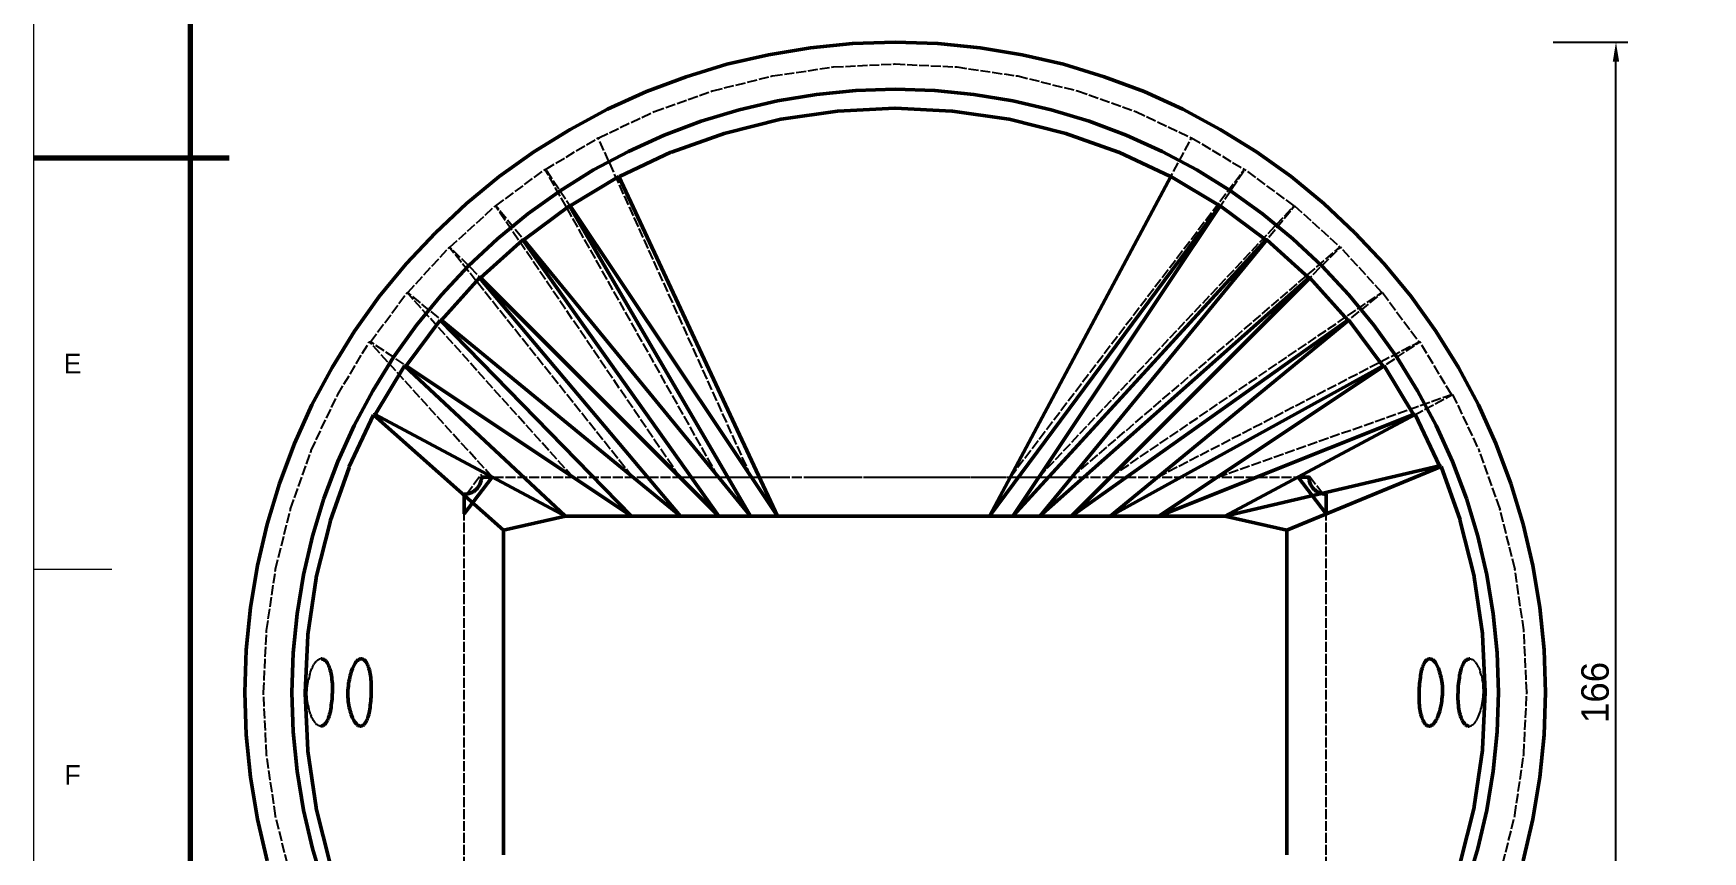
# Model space of a CAD drawing. Header units: millimetres. Extents: x 0 to 594, y 0 to 420.
# Drawn here: x 0 to 213.1, y 121.5 to 225.9 of the extents above; entities that cross this region are included whole.
import ezdxf
from ezdxf.enums import TextEntityAlignment as Align

# ---------------------------------------------------------------- set-up
doc = ezdxf.new("R2010")
doc.units = ezdxf.units.MM
doc.linetypes.add('DASHED', pattern=[1.524, 1.27, -0.254])
for name, color, linetype, lineweight in [('COTAS', 7, 'CONTINUOUS', 25), ('FINA', 7, 'CONTINUOUS', 18), ('NORMA', 7, 'CONTINUOUS', 70), ('OCULTA', 8, 'DASHED', 25), ('TEXTO', 7, 'CONTINUOUS', 25), ('VISIBLE', 7, 'CONTINUOUS', 50)]:
    doc.layers.add(name, color=color, linetype=linetype, lineweight=lineweight)
doc.dimstyles.new('F3D_1000', dxfattribs={"dimtxt": 3.5, "dimasz": 2.5, "dimexe": 1.5, "dimexo": 1, "dimgap": 0.9, "dimtad": 1, "dimdec": 1, "dimdsep": 46, "dimcen": 2.5, "dimazin": 3, "dimtfac": 1, "dimtmove": 0, "dimatfit": 3})

msp = doc.modelspace()

# ---------------------------------------------------------------- linework, layer by layer
at = {"layer": 'FINA'}
for p, q in [((0, 210), (10, 210)), ((0, 157.5), (10, 157.5))]:
    msp.add_line(p, q, dxfattribs=at)
msp.add_lwpolyline([(0, 0), (594, 0), (594, 420), (0, 420)], close=True, dxfattribs=at)
at = {"layer": 'NORMA'}
msp.add_line((0, 210), (25, 210), dxfattribs=at)
msp.add_lwpolyline([(20, 10), (584, 10), (584, 410), (20, 410)], close=True, dxfattribs=at)
at = {"layer": 'OCULTA'}
for p, q in [((93.81, 223.18), (99.17, 224.06)), ((99.17, 224.06), (104.57, 224.6)), ((104.57, 224.6), (110, 224.77)), ((110, 224.77), (115.43, 224.6)), ((115.43, 224.6), (120.83, 224.06)), ((120.83, 224.06), (126.19, 223.18)), ((83.32, 220.37), (88.52, 221.95)), ((88.52, 221.95), (93.81, 223.18)), ((94.35, 220.46), (102.1, 221.61)), ((102.1, 221.61), (102.14, 221.61)), ((102.14, 221.61), (109.96, 222)), ((109.96, 222), (110, 222)), ((110, 222), (117.82, 221.61)), ((117.82, 221.61), (117.86, 221.61)), ((117.86, 221.61), (125.61, 220.46)), ((126.19, 223.18), (131.48, 221.95)), ((131.48, 221.95), (136.68, 220.37)), ((78.24, 218.46), (83.32, 220.37)), ((86.71, 218.56), (94.31, 220.46)), ((94.31, 220.46), (94.35, 220.46)), ((125.61, 220.46), (125.65, 220.46)), ((125.65, 220.46), (133.25, 218.56)), ((136.68, 220.37), (141.76, 218.46)), ((73.29, 216.21), (78.24, 218.46)), ((79.29, 215.92), (86.66, 218.56)), ((86.66, 218.56), (86.71, 218.56)), ((133.25, 218.56), (133.29, 218.56)), ((133.29, 218.56), (140.67, 215.92)), ((141.76, 218.46), (146.71, 216.21)), ((68.5, 213.65), (73.29, 216.21)), ((72.16, 212.57), (79.24, 215.92)), ((79.24, 215.92), (79.29, 215.92)), ((140.67, 215.92), (140.71, 215.92)), ((140.71, 215.92), (147.79, 212.57)), ((146.71, 216.21), (151.5, 213.65)), ((63.89, 210.79), (68.5, 213.65)), ((151.5, 213.65), (156.11, 210.79)), ((65.38, 208.54), (72.1, 212.57)), ((91.63, 169.27), (72.1, 212.57)), ((72.1, 212.57), (72.16, 212.57)), ((124.7, 169.27), (147.84, 212.57)), ((147.79, 212.57), (147.84, 212.57)), ((147.84, 212.57), (154.56, 208.54)), ((59.47, 207.62), (63.89, 210.79)), ((156.11, 210.79), (160.53, 207.62)), ((55.27, 204.18), (59.47, 207.62)), ((59.03, 203.88), (65.32, 208.54)), ((87.43, 169.27), (65.32, 208.54)), ((65.32, 208.54), (65.38, 208.54)), ((91.63, 169.27), (65.38, 208.54)), ((124.7, 169.27), (154.56, 208.54)), ((128.37, 169.27), (154.62, 208.54)), ((154.56, 208.54), (154.62, 208.54)), ((160.91, 203.88), (154.62, 208.54)), ((160.53, 207.62), (164.73, 204.18)), ((51.31, 200.46), (55.27, 204.18)), ((53.16, 198.62), (58.96, 203.88)), ((82.5, 169.27), (58.96, 203.88)), ((58.96, 203.88), (59.03, 203.88)), ((87.43, 169.27), (59.03, 203.88)), ((128.37, 169.27), (160.91, 203.88)), ((132.57, 169.27), (160.97, 203.88)), ((160.91, 203.88), (160.97, 203.88)), ((160.97, 203.88), (166.77, 198.62)), ((168.69, 200.46), (164.73, 204.18)), ((47.6, 196.5), (51.31, 200.46)), ((168.69, 200.46), (172.4, 196.5)), ((47.81, 192.81), (53.07, 198.62)), ((76.49, 169.27), (53.07, 198.62)), ((53.07, 198.62), (53.16, 198.62)), ((82.5, 169.27), (53.16, 198.62)), ((132.57, 169.27), (166.77, 198.62)), ((137.5, 169.27), (166.84, 198.62)), ((166.77, 198.62), (166.84, 198.62)), ((172.1, 192.81), (166.84, 198.62)), ((44.15, 192.3), (47.6, 196.5)), ((175.85, 192.3), (172.4, 196.5)), ((40.99, 187.89), (44.15, 192.3)), ((43.03, 186.52), (47.7, 192.81)), ((68.84, 169.27), (47.7, 192.81)), ((47.7, 192.81), (47.81, 192.81)), ((76.49, 169.27), (47.81, 192.81)), ((137.5, 169.27), (172.1, 192.81)), ((143.51, 169.27), (172.19, 192.81)), ((172.1, 192.81), (172.19, 192.81)), ((172.19, 192.81), (176.86, 186.52)), ((175.85, 192.3), (179.01, 187.89)), ((38.12, 183.27), (40.99, 187.89)), ((179.01, 187.89), (181.88, 183.27)), ((38.85, 179.8), (42.88, 186.52)), ((58.55, 169.27), (42.88, 186.52)), ((42.88, 186.52), (43.03, 186.52)), ((68.84, 169.27), (43.03, 186.52)), ((143.51, 169.27), (176.86, 186.52)), ((151.16, 169.27), (176.97, 186.52)), ((176.86, 186.52), (176.97, 186.52)), ((181, 179.8), (176.97, 186.52)), ((35.56, 178.48), (38.12, 183.27)), ((184.44, 178.48), (181.88, 183.27)), ((35.45, 172.65), (38.8, 179.73)), ((38.8, 179.73), (38.85, 179.8)), ((151.16, 169.27), (181, 179.8)), ((161.45, 169.27), (181.15, 179.8)), ((181, 179.8), (181.15, 179.8)), ((181.15, 179.8), (184.5, 172.72)), ((33.32, 173.54), (35.56, 178.48)), ((186.68, 173.54), (184.44, 178.48)), ((31.4, 168.45), (33.32, 173.54)), ((35.45, 172.56), (35.45, 172.65)), ((184.5, 172.72), (184.55, 172.65)), ((187.19, 165.28), (184.55, 172.65)), ((188.6, 168.45), (186.68, 173.54)), ((32.81, 165.19), (35.45, 172.56)), ((29.83, 163.26), (31.4, 168.45)), ((55.28, 167.09), (57.17, 169.6)), ((56.97, 168.3), (57.03, 168.43)), ((56.97, 168.3), (57.03, 168.43)), ((57.03, 168.43), (57.08, 168.57)), ((57.03, 168.43), (57.08, 168.57)), ((57.08, 168.57), (57.13, 168.7)), ((57.08, 168.57), (57.13, 168.7)), ((57.08, 168.57), (57.13, 168.7)), ((57.13, 168.7), (57.16, 168.84)), ((57.13, 168.7), (57.16, 168.84)), ((57.13, 168.7), (57.16, 168.84)), ((57.16, 168.84), (57.18, 168.99)), ((57.16, 168.84), (57.18, 168.99)), ((57.16, 168.84), (57.18, 168.99)), ((57.18, 169.56), (57.17, 169.6)), ((57.18, 169.56), (57.17, 169.6)), ((57.2, 169.42), (57.18, 169.56)), ((57.2, 169.42), (57.18, 169.56)), ((57.18, 168.99), (57.2, 169.13)), ((57.18, 168.99), (57.2, 169.13)), ((57.18, 168.99), (57.2, 169.13)), ((57.2, 169.27), (57.2, 169.42)), ((57.2, 169.27), (57.2, 169.42)), ((57.2, 169.13), (57.2, 169.27)), ((57.2, 169.27), (57.2, 169.27)), ((57.2, 169.13), (57.2, 169.27)), ((57.2, 169.13), (57.2, 169.27)), ((57.2, 169.27), (162.8, 169.27)), ((82.5, 169.27), (87.43, 169.27)), ((87.43, 169.27), (91.63, 169.27)), ((91.63, 169.27), (95.3, 169.27)), ((95.3, 169.27), (98.61, 169.27)), ((98.61, 169.27), (101.66, 169.27)), ((101.66, 169.27), (104.53, 169.27)), ((104.53, 169.27), (107.29, 169.27)), ((107.29, 169.27), (110, 169.27)), ((110, 169.27), (112.71, 169.27)), ((112.71, 169.27), (115.47, 169.27)), ((115.47, 169.27), (118.34, 169.27)), ((118.34, 169.27), (121.39, 169.27)), ((121.39, 169.27), (124.7, 169.27)), ((124.7, 169.27), (128.37, 169.27)), ((128.37, 169.27), (132.57, 169.27)), ((162.8, 169.42), (162.81, 169.47)), ((162.8, 169.42), (162.81, 169.47)), ((162.8, 169.27), (162.8, 169.42)), ((162.8, 169.27), (162.8, 169.42)), ((162.8, 169.13), (162.8, 169.27)), ((162.8, 169.27), (162.8, 169.27)), ((162.8, 169.13), (162.8, 169.27)), ((162.8, 169.13), (162.8, 169.27)), ((162.82, 168.99), (162.8, 169.13)), ((162.82, 168.99), (162.8, 169.13)), ((162.82, 168.99), (162.8, 169.13)), ((164.58, 167.11), (162.81, 169.47)), ((162.84, 168.84), (162.82, 168.99)), ((162.84, 168.84), (162.82, 168.99)), ((162.84, 168.84), (162.82, 168.99)), ((162.84, 168.84), (162.87, 168.7)), ((162.87, 168.7), (162.84, 168.84)), ((162.84, 168.84), (162.87, 168.7)), ((162.92, 168.57), (162.87, 168.7)), ((162.92, 168.57), (162.87, 168.7)), ((162.92, 168.57), (162.87, 168.7)), ((162.97, 168.43), (162.92, 168.57)), ((162.97, 168.43), (162.92, 168.57)), ((163.03, 168.3), (162.97, 168.43)), ((163.03, 168.3), (162.97, 168.43)), ((190.17, 163.26), (188.6, 168.45)), ((55, 167.07), (55.14, 167.08)), ((55, 116.47), (55, 167.07)), ((55, 167.07), (55, 167.07)), ((55.14, 167.08), (55.29, 167.09)), ((55.29, 167.09), (55.28, 167.09)), ((55.29, 167.09), (55.28, 167.09)), ((55.29, 167.09), (55.43, 167.12)), ((55.43, 167.12), (55.29, 167.09)), ((55.29, 167.09), (55.43, 167.12)), ((55.43, 167.12), (55.57, 167.15)), ((55.43, 167.12), (55.57, 167.15)), ((55.43, 167.12), (55.57, 167.15)), ((55.57, 167.15), (55.71, 167.19)), ((55.71, 167.19), (55.57, 167.15)), ((55.57, 167.15), (55.71, 167.19)), ((55.71, 167.19), (55.84, 167.24)), ((55.84, 167.24), (55.71, 167.19)), ((55.71, 167.19), (55.84, 167.24)), ((55.84, 167.24), (55.97, 167.3)), ((55.97, 167.3), (55.84, 167.24)), ((55.84, 167.24), (55.97, 167.3)), ((55.97, 167.3), (56.1, 167.37)), ((56.1, 167.37), (55.97, 167.3)), ((55.97, 167.3), (56.1, 167.37)), ((56.1, 167.37), (56.22, 167.44)), ((56.1, 167.37), (56.22, 167.44)), ((56.1, 167.37), (56.22, 167.44)), ((56.22, 167.44), (56.34, 167.53)), ((56.22, 167.44), (56.34, 167.53)), ((56.34, 167.53), (56.45, 167.62)), ((56.34, 167.53), (56.45, 167.62)), ((56.45, 167.62), (56.56, 167.72)), ((56.45, 167.62), (56.56, 167.72)), ((56.56, 167.72), (56.65, 167.82)), ((56.56, 167.72), (56.65, 167.82)), ((56.65, 167.82), (56.75, 167.93)), ((56.65, 167.82), (56.75, 167.93)), ((56.75, 167.93), (56.83, 168.05)), ((56.75, 167.93), (56.83, 168.05)), ((56.83, 168.05), (56.91, 168.17)), ((56.83, 168.05), (56.91, 168.17)), ((56.91, 168.17), (56.97, 168.3)), ((56.91, 168.17), (56.97, 168.3)), ((163.09, 168.17), (163.03, 168.3)), ((163.09, 168.17), (163.03, 168.3)), ((163.17, 168.05), (163.09, 168.17)), ((163.17, 168.05), (163.09, 168.17)), ((163.17, 168.05), (163.25, 167.93)), ((163.17, 168.05), (163.25, 167.93)), ((163.25, 167.93), (163.35, 167.82)), ((163.25, 167.93), (163.35, 167.82)), ((163.35, 167.82), (163.44, 167.72)), ((163.35, 167.82), (163.44, 167.72)), ((163.55, 167.62), (163.44, 167.72)), ((163.55, 167.62), (163.44, 167.72)), ((163.55, 167.62), (163.66, 167.53)), ((163.55, 167.62), (163.66, 167.53)), ((163.66, 167.53), (163.78, 167.44)), ((163.66, 167.53), (163.78, 167.44)), ((163.78, 167.44), (163.9, 167.37)), ((163.78, 167.44), (163.9, 167.37)), ((163.78, 167.44), (163.9, 167.37)), ((163.9, 167.37), (164.03, 167.3)), ((163.9, 167.37), (164.03, 167.3)), ((163.9, 167.37), (164.03, 167.3)), ((164.03, 167.3), (164.16, 167.24)), ((164.03, 167.3), (164.16, 167.24)), ((164.03, 167.3), (164.16, 167.24)), ((164.29, 167.19), (164.16, 167.24)), ((164.16, 167.24), (164.29, 167.19)), ((164.29, 167.19), (164.16, 167.24)), ((164.29, 167.19), (164.43, 167.15)), ((164.29, 167.19), (164.43, 167.15)), ((164.29, 167.19), (164.43, 167.15)), ((164.43, 167.15), (164.57, 167.12)), ((164.43, 167.15), (164.57, 167.12)), ((164.43, 167.15), (164.57, 167.12)), ((164.57, 167.12), (164.71, 167.09)), ((164.57, 167.12), (164.58, 167.11)), ((164.57, 167.12), (164.58, 167.11)), ((164.71, 167.09), (164.86, 167.08)), ((164.86, 167.08), (165, 167.07)), ((165, 116.47), (165, 167.07)), ((165, 167.07), (165, 167.07)), ((30.91, 157.51), (32.81, 165.1)), ((32.81, 165.1), (32.81, 165.19)), ((187.19, 165.28), (187.19, 165.19)), ((189.09, 157.59), (187.19, 165.19)), ((28.59, 157.97), (29.83, 163.26)), ((191.41, 157.97), (190.17, 163.26)), ((27.71, 152.61), (28.59, 157.97)), ((192.29, 152.61), (191.41, 157.97)), ((29.76, 149.68), (30.91, 157.43)), ((30.91, 157.43), (30.91, 157.51)), ((189.09, 157.59), (189.09, 157.51)), ((190.24, 149.76), (189.09, 157.51)), ((27.18, 147.2), (27.71, 152.61)), ((192.82, 147.2), (192.29, 152.61)), ((29.38, 141.77), (29.76, 149.6)), ((29.76, 149.6), (29.76, 149.68)), ((190.24, 149.68), (190.24, 149.76)), ((190.62, 141.85), (190.24, 149.68)), ((27, 141.77), (27.18, 147.2)), ((193, 141.77), (192.82, 147.2)), ((35.63, 145.01), (35.54, 144.81)), ((35.63, 145.01), (35.72, 145.18)), ((35.72, 145.18), (35.81, 145.35)), ((35.91, 145.5), (35.81, 145.35)), ((36.01, 145.63), (35.91, 145.5)), ((36.01, 145.63), (36.11, 145.75)), ((36.22, 145.85), (36.11, 145.75)), ((36.32, 145.93), (36.22, 145.85)), ((36.32, 145.93), (36.43, 145.99)), ((36.53, 146.04), (36.43, 145.99)), ((36.64, 146.06), (36.53, 146.04)), ((36.75, 146.07), (36.64, 146.06)), ((183.33, 146.07), (183.43, 146.06)), ((183.43, 146.06), (183.54, 146.04)), ((183.54, 146.04), (183.65, 145.99)), ((183.75, 145.93), (183.65, 145.99)), ((183.75, 145.93), (183.86, 145.85)), ((183.86, 145.85), (183.96, 145.75)), ((184.06, 145.63), (183.96, 145.75)), ((184.06, 145.63), (184.16, 145.5)), ((184.16, 145.5), (184.26, 145.35)), ((184.35, 145.18), (184.26, 145.35)), ((184.44, 145.01), (184.35, 145.18)), ((184.44, 145.01), (184.53, 144.81)), ((34.99, 142.61), (35.03, 142.89)), ((35.03, 142.89), (35.07, 143.16)), ((35.07, 143.16), (35.12, 143.42)), ((35.18, 143.68), (35.12, 143.42)), ((35.24, 143.92), (35.18, 143.68)), ((35.24, 143.92), (35.31, 144.16)), ((35.31, 144.16), (35.38, 144.39)), ((35.38, 144.39), (35.46, 144.61)), ((35.46, 144.61), (35.54, 144.81)), ((184.53, 144.81), (184.61, 144.61)), ((184.61, 144.61), (184.68, 144.39)), ((184.76, 144.16), (184.68, 144.39)), ((184.82, 143.92), (184.76, 144.16)), ((184.82, 143.92), (184.89, 143.68)), ((184.89, 143.68), (184.94, 143.42)), ((184.99, 143.16), (184.94, 143.42)), ((185.01, 143.02), (184.99, 143.16)), ((185.01, 143.02), (185.03, 142.89)), ((185.05, 142.61), (185.03, 142.89)), ((27.18, 136.34), (27, 141.77)), ((29.38, 141.69), (29.38, 141.77)), ((29.76, 133.87), (29.38, 141.69)), ((34.92, 141.77), (34.93, 142.05)), ((34.92, 141.49), (34.92, 141.77)), ((34.93, 141.21), (34.92, 141.49)), ((34.93, 142.05), (34.96, 142.33)), ((34.95, 140.93), (34.93, 141.21)), ((34.97, 140.66), (34.95, 140.93)), ((34.96, 142.33), (34.99, 142.61)), ((34.99, 140.53), (34.97, 140.66)), ((184.93, 140.39), (184.97, 140.66)), ((184.97, 140.66), (185.01, 140.93)), ((185.01, 140.93), (185.04, 141.21)), ((185.04, 141.21), (185.07, 141.49)), ((185.07, 142.33), (185.05, 142.61)), ((185.08, 142.05), (185.07, 142.33)), ((185.07, 141.49), (185.08, 141.77)), ((185.08, 141.77), (185.08, 142.05)), ((190.24, 133.95), (190.62, 141.77)), ((190.62, 141.85), (190.62, 141.77)), ((192.82, 136.34), (193, 141.77)), ((35.01, 140.39), (34.99, 140.53)), ((35.06, 140.13), (35.01, 140.39)), ((35.06, 140.13), (35.11, 139.87)), ((35.18, 139.62), (35.11, 139.87)), ((35.24, 139.38), (35.18, 139.62)), ((35.32, 139.16), (35.24, 139.38)), ((35.39, 138.94), (35.32, 139.16)), ((35.39, 138.94), (35.47, 138.73)), ((35.56, 138.54), (35.47, 138.73)), ((35.65, 138.36), (35.56, 138.54)), ((184.28, 138.36), (184.37, 138.54)), ((184.37, 138.54), (184.46, 138.73)), ((184.46, 138.73), (184.54, 138.94)), ((184.54, 138.94), (184.62, 139.16)), ((184.62, 139.16), (184.69, 139.38)), ((184.69, 139.38), (184.76, 139.62)), ((184.76, 139.62), (184.82, 139.87)), ((184.82, 139.87), (184.88, 140.13)), ((184.88, 140.13), (184.93, 140.39)), ((35.74, 138.2), (35.65, 138.36)), ((35.84, 138.05), (35.74, 138.2)), ((35.94, 137.92), (35.84, 138.05)), ((36.04, 137.8), (35.94, 137.92)), ((36.04, 137.8), (36.14, 137.7)), ((36.25, 137.62), (36.14, 137.7)), ((36.35, 137.56), (36.25, 137.62)), ((36.46, 137.51), (36.35, 137.56)), ((36.57, 137.48), (36.46, 137.51)), ((36.67, 137.47), (36.57, 137.48)), ((183.25, 137.47), (183.36, 137.48)), ((183.36, 137.48), (183.47, 137.51)), ((183.47, 137.51), (183.57, 137.56)), ((183.57, 137.56), (183.68, 137.62)), ((183.68, 137.62), (183.78, 137.7)), ((183.78, 137.7), (183.89, 137.8)), ((183.89, 137.8), (183.99, 137.92)), ((183.99, 137.92), (184.09, 138.05)), ((184.09, 138.05), (184.19, 138.2)), ((184.19, 138.2), (184.28, 138.36)), ((27.71, 130.94), (27.18, 136.34)), ((192.29, 130.94), (192.82, 136.34)), ((29.76, 133.79), (29.76, 133.87)), ((30.91, 126.04), (29.76, 133.79)), ((189.09, 126.12), (190.24, 133.87)), ((190.24, 133.87), (190.24, 133.95)), ((28.59, 125.58), (27.71, 130.94)), ((191.41, 125.58), (192.29, 130.94)), ((30.91, 125.96), (30.91, 126.04)), ((32.81, 118.36), (30.91, 125.96)), ((187.19, 118.44), (189.09, 126.04)), ((189.09, 126.04), (189.09, 126.12)), ((29.83, 120.29), (28.59, 125.58)), ((190.17, 120.29), (191.41, 125.58))]:
    msp.add_line(p, q, dxfattribs=at)
at = {"layer": 'VISIBLE'}
for p, q in [((93.81, 223.18), (99.17, 224.06)), ((93.81, 223.18), (99.17, 224.06)), ((99.17, 224.06), (104.57, 224.6)), ((99.17, 224.06), (104.57, 224.6)), ((99.17, 224.06), (99.17, 224.06)), ((104.57, 224.6), (110, 224.77)), ((104.57, 224.6), (110, 224.77)), ((104.57, 224.6), (104.57, 224.6)), ((110, 224.77), (115.43, 224.6)), ((110, 224.77), (110, 224.77)), ((110, 224.77), (115.43, 224.6)), ((115.43, 224.6), (120.83, 224.06)), ((115.43, 224.6), (115.43, 224.6)), ((115.43, 224.6), (120.83, 224.06)), ((120.83, 224.06), (126.19, 223.18)), ((120.83, 224.06), (120.83, 224.06)), ((120.83, 224.06), (126.19, 223.18)), ((83.32, 220.37), (88.52, 221.95)), ((83.32, 220.37), (88.52, 221.95)), ((88.52, 221.95), (93.81, 223.18)), ((88.52, 221.95), (93.81, 223.18)), ((88.52, 221.95), (88.52, 221.95)), ((93.81, 223.18), (93.81, 223.18)), ((126.19, 223.18), (131.48, 221.95)), ((126.19, 223.18), (126.19, 223.18)), ((126.19, 223.18), (131.48, 221.95)), ((131.48, 221.95), (136.68, 220.37)), ((131.48, 221.95), (131.48, 221.95)), ((131.48, 221.95), (136.68, 220.37)), ((78.24, 218.46), (83.32, 220.37)), ((78.24, 218.46), (83.32, 220.37)), ((83.32, 220.37), (83.32, 220.37)), ((136.68, 220.37), (141.76, 218.46)), ((136.68, 220.37), (136.68, 220.37)), ((136.68, 220.37), (141.76, 218.46)), ((73.29, 216.21), (78.24, 218.46)), ((73.29, 216.21), (78.24, 218.46)), ((78.24, 218.46), (78.24, 218.46)), ((94.98, 217.29), (99.95, 218.11)), ((94.98, 217.29), (99.95, 218.11)), ((99.95, 218.11), (104.96, 218.61)), ((99.95, 218.11), (104.96, 218.61)), ((104.96, 218.61), (110, 218.77)), ((104.96, 218.61), (110, 218.77)), ((110, 218.77), (115.04, 218.61)), ((110, 218.77), (115.04, 218.61)), ((115.04, 218.61), (120.05, 218.11)), ((115.04, 218.61), (120.05, 218.11)), ((120.05, 218.11), (125.02, 217.29)), ((120.05, 218.11), (125.02, 217.29)), ((141.76, 218.46), (146.71, 216.21)), ((141.76, 218.46), (141.76, 218.46)), ((141.76, 218.46), (146.71, 216.21)), ((68.5, 213.65), (73.29, 216.21)), ((68.5, 213.65), (73.29, 216.21)), ((73.29, 216.21), (73.29, 216.21)), ((85.25, 214.69), (90.07, 216.15)), ((85.25, 214.69), (90.07, 216.15)), ((90.07, 216.15), (94.98, 217.29)), ((90.07, 216.15), (94.98, 217.29)), ((95.45, 214.93), (102.63, 215.99)), ((102.63, 215.99), (102.69, 215.99)), ((102.69, 215.99), (109.94, 216.35)), ((109.94, 216.35), (110, 216.35)), ((110, 216.35), (117.25, 215.99)), ((117.25, 215.99), (117.31, 215.99)), ((117.31, 215.99), (124.49, 214.93)), ((125.02, 217.29), (129.93, 216.15)), ((125.02, 217.29), (129.93, 216.15)), ((129.93, 216.15), (134.75, 214.69)), ((129.93, 216.15), (134.75, 214.69)), ((146.71, 216.21), (151.5, 213.65)), ((146.71, 216.21), (146.71, 216.21)), ((146.71, 216.21), (151.5, 213.65)), ((63.89, 210.79), (68.5, 213.65)), ((63.89, 210.79), (68.5, 213.65)), ((68.5, 213.65), (68.5, 213.65)), ((80.53, 212.91), (85.25, 214.69)), ((80.53, 212.91), (85.25, 214.69)), ((81.44, 210.72), (88.28, 213.16)), ((88.28, 213.16), (88.34, 213.16)), ((88.34, 213.16), (95.39, 214.93)), ((95.39, 214.93), (95.45, 214.93)), ((124.49, 214.93), (124.55, 214.93)), ((124.55, 214.93), (131.59, 213.16)), ((131.59, 213.16), (131.66, 213.16)), ((131.66, 213.16), (138.49, 210.72)), ((139.47, 212.91), (134.75, 214.69)), ((139.47, 212.91), (134.75, 214.69)), ((151.5, 213.65), (156.11, 210.79)), ((151.5, 213.65), (151.5, 213.65)), ((151.5, 213.65), (156.11, 210.79)), ((75.94, 210.83), (80.53, 212.91)), ((75.94, 210.83), (80.53, 212.91)), ((139.47, 212.91), (144.06, 210.83)), ((139.47, 212.91), (144.06, 210.83)), ((59.47, 207.62), (63.89, 210.79)), ((59.47, 207.62), (63.89, 210.79)), ((63.89, 210.79), (63.89, 210.79)), ((71.5, 208.46), (75.94, 210.83)), ((71.5, 208.46), (75.94, 210.83)), ((74.81, 207.61), (81.37, 210.72)), ((81.37, 210.72), (81.44, 210.72)), ((138.49, 210.72), (138.56, 210.72)), ((138.56, 210.72), (145.12, 207.61)), ((144.06, 210.83), (148.5, 208.46)), ((144.06, 210.83), (148.5, 208.46)), ((156.11, 210.79), (160.53, 207.62)), ((156.11, 210.79), (156.11, 210.79)), ((156.11, 210.79), (160.53, 207.62)), ((55.27, 204.18), (59.47, 207.62)), ((55.27, 204.18), (59.47, 207.62)), ((59.47, 207.62), (59.47, 207.62)), ((67.22, 205.8), (71.5, 208.46)), ((67.22, 205.8), (71.5, 208.46)), ((68.5, 203.88), (74.73, 207.61)), ((94.97, 164.27), (74.73, 207.61)), ((74.73, 207.61), (74.81, 207.61)), ((122.03, 164.27), (145.19, 207.61)), ((145.12, 207.61), (145.19, 207.61)), ((151.42, 203.88), (145.19, 207.61)), ((148.5, 208.46), (152.78, 205.8)), ((148.5, 208.46), (152.78, 205.8)), ((160.53, 207.62), (164.73, 204.18)), ((160.53, 207.62), (160.53, 207.62)), ((160.53, 207.62), (164.73, 204.18)), ((63.13, 202.86), (67.22, 205.8)), ((63.13, 202.86), (67.22, 205.8)), ((156.87, 202.86), (152.78, 205.8)), ((156.87, 202.86), (152.78, 205.8)), ((51.31, 200.46), (55.27, 204.18)), ((51.31, 200.46), (55.27, 204.18)), ((55.27, 204.18), (55.27, 204.18)), ((59.23, 199.67), (63.13, 202.86)), ((59.23, 199.67), (63.13, 202.86)), ((62.58, 199.56), (68.41, 203.88)), ((91.53, 164.27), (68.41, 203.88)), ((68.41, 203.88), (68.5, 203.88)), ((94.97, 164.27), (68.5, 203.88)), ((122.03, 164.27), (151.42, 203.88)), ((125.03, 164.27), (151.5, 203.88)), ((151.42, 203.88), (151.5, 203.88)), ((151.5, 203.88), (157.33, 199.56)), ((156.87, 202.86), (160.77, 199.67)), ((156.87, 202.86), (160.77, 199.67)), ((168.69, 200.46), (164.73, 204.18)), ((164.73, 204.18), (164.73, 204.18)), ((164.73, 204.18), (168.69, 200.46)), ((47.6, 196.5), (51.31, 200.46)), ((47.6, 196.5), (51.31, 200.46)), ((51.31, 200.46), (51.31, 200.46)), ((168.69, 200.46), (172.4, 196.5)), ((168.69, 200.46), (168.69, 200.46)), ((168.69, 200.46), (172.4, 196.5)), ((55.55, 196.22), (59.23, 199.67)), ((55.55, 196.22), (59.23, 199.67)), ((57.09, 194.68), (62.47, 199.56)), ((87.5, 164.27), (62.47, 199.56)), ((62.47, 199.56), (62.58, 199.56)), ((91.53, 164.27), (62.58, 199.56)), ((125.03, 164.27), (157.33, 199.56)), ((128.47, 164.27), (157.42, 199.56)), ((157.33, 199.56), (157.42, 199.56)), ((157.42, 199.56), (162.8, 194.68)), ((160.77, 199.67), (164.45, 196.22)), ((160.77, 199.67), (164.45, 196.22)), ((44.15, 192.3), (47.6, 196.5)), ((44.15, 192.3), (47.6, 196.5)), ((47.6, 196.5), (47.6, 196.5)), ((52.11, 192.54), (55.55, 196.22)), ((52.11, 192.54), (55.55, 196.22)), ((167.89, 192.54), (164.45, 196.22)), ((167.89, 192.54), (164.45, 196.22)), ((175.85, 192.3), (172.4, 196.5)), ((172.4, 196.5), (172.4, 196.5)), ((172.4, 196.5), (175.85, 192.3)), ((52.09, 189.3), (56.96, 194.68)), ((82.58, 164.27), (56.96, 194.68)), ((56.96, 194.68), (57.09, 194.68)), ((87.5, 164.27), (57.09, 194.68)), ((128.47, 164.27), (162.8, 194.68)), ((132.5, 164.27), (162.91, 194.68)), ((162.8, 194.68), (162.91, 194.68)), ((167.78, 189.3), (162.91, 194.68)), ((40.99, 187.89), (44.15, 192.3)), ((40.99, 187.89), (44.15, 192.3)), ((44.15, 192.3), (44.15, 192.3)), ((48.91, 188.65), (52.11, 192.54)), ((48.91, 188.65), (52.11, 192.54)), ((167.89, 192.54), (171.09, 188.65)), ((167.89, 192.54), (171.09, 188.65)), ((175.85, 192.3), (179.01, 187.89)), ((175.85, 192.3), (175.85, 192.3)), ((175.85, 192.3), (179.01, 187.89)), ((38.12, 183.27), (40.99, 187.89)), ((38.12, 183.27), (40.99, 187.89)), ((40.99, 187.89), (40.99, 187.89)), ((45.98, 184.55), (48.91, 188.65)), ((45.98, 184.55), (48.91, 188.65)), ((47.6, 183.47), (51.92, 189.3)), ((76.33, 164.27), (51.92, 189.3)), ((51.92, 189.3), (52.09, 189.3)), ((82.58, 164.27), (52.09, 189.3)), ((132.5, 164.27), (167.78, 189.3)), ((137.42, 164.27), (167.91, 189.3)), ((167.78, 189.3), (167.91, 189.3)), ((172.24, 183.47), (167.91, 189.3)), ((171.09, 188.65), (174.02, 184.55)), ((171.09, 188.65), (174.02, 184.55)), ((179.01, 187.89), (181.88, 183.27)), ((179.01, 187.89), (179.01, 187.89)), ((179.01, 187.89), (181.88, 183.27)), ((35.56, 178.48), (38.12, 183.27)), ((35.56, 178.48), (38.12, 183.27)), ((38.12, 183.27), (38.12, 183.27)), ((43.32, 180.27), (45.98, 184.55)), ((43.32, 180.27), (45.98, 184.55)), ((43.64, 177.24), (47.37, 183.47)), ((67.91, 164.27), (47.37, 183.47)), ((47.37, 183.47), (47.6, 183.47)), ((76.33, 164.27), (47.6, 183.47)), ((137.42, 164.27), (172.24, 183.47)), ((143.67, 164.27), (172.4, 183.47)), ((172.24, 183.47), (172.4, 183.47)), ((176.14, 177.24), (172.4, 183.47)), ((176.68, 180.27), (174.02, 184.55)), ((176.68, 180.27), (174.02, 184.55)), ((184.44, 178.48), (181.88, 183.27)), ((181.88, 183.27), (181.88, 183.27)), ((181.88, 183.27), (184.44, 178.48)), ((40.94, 175.83), (43.32, 180.27)), ((40.94, 175.83), (43.32, 180.27)), ((176.68, 180.27), (179.06, 175.83)), ((176.68, 180.27), (179.06, 175.83)), ((33.32, 173.54), (35.56, 178.48)), ((33.32, 173.54), (35.56, 178.48)), ((35.56, 178.48), (35.56, 178.48)), ((40.32, 170.63), (43.43, 177.2)), ((43.43, 177.2), (43.64, 177.24)), ((60, 162.48), (43.43, 177.2)), ((67.91, 164.27), (43.64, 177.24)), ((143.67, 164.27), (176.14, 177.24)), ((152.09, 164.27), (176.36, 177.24)), ((176.14, 177.24), (176.36, 177.24)), ((179.46, 170.68), (176.36, 177.24)), ((186.68, 173.54), (184.44, 178.48)), ((184.44, 178.48), (184.44, 178.48)), ((184.44, 178.48), (186.68, 173.54)), ((38.86, 171.24), (40.94, 175.83)), ((38.86, 171.24), (40.94, 175.83)), ((181.14, 171.24), (179.06, 175.83)), ((181.14, 171.24), (179.06, 175.83)), ((31.4, 168.45), (33.32, 173.54)), ((31.4, 168.45), (33.32, 173.54)), ((33.32, 173.54), (33.32, 173.54)), ((188.6, 168.45), (186.68, 173.54)), ((186.68, 173.54), (186.68, 173.54)), ((186.68, 173.54), (188.6, 168.45)), ((37.09, 166.52), (38.86, 171.24)), ((37.09, 166.52), (38.86, 171.24)), ((37.88, 163.65), (40.32, 170.49)), ((40.32, 170.49), (40.32, 170.63)), ((152.09, 164.27), (179.46, 170.68)), ((160, 162.48), (179.68, 170.63)), ((179.46, 170.68), (179.68, 170.63)), ((182.12, 163.8), (179.68, 170.63)), ((181.14, 171.24), (182.91, 166.52)), ((181.14, 171.24), (182.91, 166.52)), ((29.83, 163.26), (31.4, 168.45)), ((29.83, 163.26), (31.4, 168.45)), ((31.4, 168.45), (31.4, 168.45)), ((55, 164.56), (58.55, 169.27)), ((56.97, 168.3), (57.03, 168.43)), ((57.03, 168.43), (57.08, 168.57)), ((57.08, 168.57), (57.13, 168.7)), ((57.13, 168.7), (57.16, 168.84)), ((57.16, 168.84), (57.18, 168.99)), ((57.18, 168.99), (57.2, 169.13)), ((57.2, 169.13), (57.2, 169.27)), ((57.2, 169.27), (58.55, 169.27)), ((161.45, 169.27), (165, 164.56)), ((161.45, 169.27), (162.8, 169.27)), ((162.8, 169.13), (162.8, 169.27)), ((162.82, 168.99), (162.8, 169.13)), ((162.84, 168.84), (162.82, 168.99)), ((162.84, 168.84), (162.87, 168.7)), ((162.92, 168.57), (162.87, 168.7)), ((162.97, 168.43), (162.92, 168.57)), ((163.03, 168.3), (162.97, 168.43)), ((190.17, 163.26), (188.6, 168.45)), ((188.6, 168.45), (188.6, 168.45)), ((188.6, 168.45), (190.17, 163.26)), ((35.62, 161.7), (37.09, 166.52)), ((35.62, 161.7), (37.09, 166.52)), ((55, 167.07), (55.14, 167.08)), ((55, 164.56), (55, 167.07)), ((55.14, 167.08), (55.29, 167.09)), ((55.29, 167.09), (55.43, 167.12)), ((55.43, 167.12), (55.57, 167.15)), ((55.57, 167.15), (55.71, 167.19)), ((55.71, 167.19), (55.84, 167.24)), ((55.84, 167.24), (55.97, 167.3)), ((55.97, 167.3), (56.1, 167.37)), ((56.1, 167.37), (56.22, 167.44)), ((56.22, 167.44), (56.34, 167.53)), ((56.34, 167.53), (56.45, 167.62)), ((56.45, 167.62), (56.56, 167.72)), ((56.56, 167.72), (56.65, 167.82)), ((56.65, 167.82), (56.75, 167.93)), ((56.75, 167.93), (56.83, 168.05)), ((56.83, 168.05), (56.91, 168.17)), ((56.91, 168.17), (56.97, 168.3)), ((163.09, 168.17), (163.03, 168.3)), ((163.17, 168.05), (163.09, 168.17)), ((163.17, 168.05), (163.25, 167.93)), ((163.25, 167.93), (163.35, 167.82)), ((163.35, 167.82), (163.44, 167.72)), ((163.55, 167.62), (163.44, 167.72)), ((163.55, 167.62), (163.66, 167.53)), ((163.66, 167.53), (163.78, 167.44)), ((163.78, 167.44), (163.9, 167.37)), ((163.9, 167.37), (164.03, 167.3)), ((164.03, 167.3), (164.16, 167.24)), ((164.29, 167.19), (164.16, 167.24)), ((164.29, 167.19), (164.43, 167.15)), ((164.43, 167.15), (164.57, 167.12)), ((164.57, 167.12), (164.71, 167.09)), ((164.71, 167.09), (164.86, 167.08)), ((164.86, 167.08), (165, 167.07)), ((165, 164.56), (165, 167.07)), ((184.38, 161.7), (182.91, 166.52)), ((184.38, 161.7), (182.91, 166.52)), ((60, 162.48), (67.91, 164.27)), ((67.91, 164.27), (76.33, 164.27)), ((76.33, 164.27), (82.58, 164.27)), ((82.58, 164.27), (87.5, 164.27)), ((87.5, 164.27), (91.53, 164.27)), ((91.53, 164.27), (94.97, 164.27)), ((94.97, 164.27), (97.97, 164.27)), ((97.97, 164.27), (100.68, 164.27)), ((100.68, 164.27), (103.17, 164.27)), ((103.17, 164.27), (105.52, 164.27)), ((105.52, 164.27), (107.78, 164.27)), ((107.78, 164.27), (110, 164.27)), ((110, 164.27), (112.22, 164.27)), ((112.22, 164.27), (114.48, 164.27)), ((114.48, 164.27), (116.83, 164.27)), ((116.83, 164.27), (119.32, 164.27)), ((119.32, 164.27), (122.03, 164.27)), ((122.03, 164.27), (125.03, 164.27)), ((125.03, 164.27), (128.47, 164.27)), ((128.47, 164.27), (132.5, 164.27)), ((132.5, 164.27), (137.42, 164.27)), ((137.42, 164.27), (143.67, 164.27)), ((143.67, 164.27), (152.09, 164.27)), ((160, 162.48), (152.09, 164.27)), ((28.59, 157.97), (29.83, 163.26)), ((28.59, 157.97), (29.83, 163.26)), ((29.83, 163.26), (29.83, 163.26)), ((36.11, 156.47), (37.88, 163.51)), ((37.88, 163.51), (37.88, 163.65)), ((60, 156.94), (60, 162.48)), ((160, 156.94), (160, 162.48)), ((182.12, 163.65), (182.12, 163.8)), ((183.89, 156.61), (182.12, 163.65)), ((191.41, 157.97), (190.17, 163.26)), ((190.17, 163.26), (190.17, 163.26)), ((190.17, 163.26), (191.41, 157.97)), ((34.48, 156.8), (35.62, 161.7)), ((34.48, 156.8), (35.62, 161.7)), ((185.52, 156.8), (184.38, 161.7)), ((185.52, 156.8), (184.38, 161.7)), ((27.71, 152.61), (28.59, 157.97)), ((27.71, 152.61), (28.59, 157.97)), ((28.59, 157.97), (28.59, 157.97)), ((192.29, 152.61), (191.41, 157.97)), ((191.41, 157.97), (191.41, 157.97)), ((191.41, 157.97), (192.29, 152.61)), ((33.66, 151.82), (34.48, 156.8)), ((33.66, 151.82), (34.48, 156.8)), ((35.05, 149.16), (36.11, 156.34)), ((36.11, 156.34), (36.11, 156.47)), ((60, 151.72), (60, 156.94)), ((160, 151.72), (160, 156.94)), ((183.89, 156.47), (183.89, 156.61)), ((184.95, 149.29), (183.89, 156.47)), ((186.34, 151.82), (185.52, 156.8)), ((186.34, 151.82), (185.52, 156.8)), ((27.18, 147.2), (27.71, 152.61)), ((27.18, 147.2), (27.71, 152.61)), ((27.71, 152.61), (27.71, 152.61)), ((33.16, 146.81), (33.66, 151.82)), ((33.16, 146.81), (33.66, 151.82)), ((60, 146.7), (60, 151.72)), ((160, 146.7), (160, 151.72)), ((186.84, 146.81), (186.34, 151.82)), ((186.84, 146.81), (186.34, 151.82)), ((192.82, 147.2), (192.29, 152.61)), ((192.29, 152.61), (192.29, 152.61)), ((192.29, 152.61), (192.82, 147.2)), ((35.05, 149.02), (35.05, 149.16)), ((184.95, 149.16), (184.95, 149.29)), ((185.31, 141.9), (184.95, 149.16)), ((27, 141.77), (27.18, 147.2)), ((27, 141.77), (27.18, 147.2)), ((27.18, 147.2), (27.18, 147.2)), ((34.69, 141.77), (35.05, 149.02)), ((193, 141.77), (192.82, 147.2)), ((192.82, 147.2), (192.82, 147.2)), ((192.82, 147.2), (193, 141.77)), ((33, 141.77), (33.16, 146.81)), ((33, 141.77), (33.16, 146.81)), ((36.85, 146.06), (36.75, 146.07)), ((36.96, 146.04), (36.85, 146.06)), ((37.06, 145.99), (36.96, 146.04)), ((37.16, 145.93), (37.06, 145.99)), ((37.26, 145.85), (37.16, 145.93)), ((37.35, 145.75), (37.26, 145.85)), ((37.35, 145.75), (37.44, 145.63)), ((37.53, 145.5), (37.44, 145.63)), ((37.61, 145.35), (37.53, 145.5)), ((37.69, 145.18), (37.61, 145.35)), ((37.76, 145.01), (37.69, 145.18)), ((37.83, 144.81), (37.76, 145.01)), ((40.8, 145.01), (40.72, 144.81)), ((40.8, 145.01), (40.89, 145.18)), ((40.89, 145.18), (40.97, 145.35)), ((41.06, 145.5), (40.97, 145.35)), ((41.16, 145.63), (41.06, 145.5)), ((41.16, 145.63), (41.25, 145.75)), ((41.25, 145.75), (41.35, 145.85)), ((41.44, 145.93), (41.35, 145.85)), ((41.44, 145.93), (41.54, 145.99)), ((41.64, 146.04), (41.54, 145.99)), ((41.74, 146.06), (41.64, 146.04)), ((41.84, 146.07), (41.74, 146.06)), ((41.84, 146.07), (41.93, 146.06)), ((42.03, 146.04), (41.93, 146.06)), ((42.12, 145.99), (42.03, 146.04)), ((42.22, 145.93), (42.12, 145.99)), ((42.22, 145.93), (42.31, 145.85)), ((42.39, 145.75), (42.31, 145.85)), ((42.48, 145.63), (42.39, 145.75)), ((42.55, 145.5), (42.48, 145.63)), ((42.55, 145.5), (42.63, 145.35)), ((42.7, 145.18), (42.63, 145.35)), ((42.77, 145.01), (42.7, 145.18)), ((42.83, 144.81), (42.77, 145.01)), ((60, 141.77), (60, 146.7)), ((160, 141.77), (160, 146.7)), ((177.25, 144.81), (177.31, 145.01)), ((177.31, 145.01), (177.38, 145.18)), ((177.38, 145.18), (177.45, 145.35)), ((177.45, 145.35), (177.52, 145.5)), ((177.52, 145.5), (177.6, 145.63)), ((177.6, 145.63), (177.68, 145.75)), ((177.68, 145.75), (177.77, 145.85)), ((177.77, 145.85), (177.86, 145.93)), ((177.86, 145.93), (177.95, 145.99)), ((177.95, 145.99), (178.04, 146.04)), ((178.04, 146.04), (178.14, 146.06)), ((178.14, 146.06), (178.23, 146.07)), ((178.23, 146.07), (178.33, 146.06)), ((178.33, 146.06), (178.43, 146.04)), ((178.43, 146.04), (178.53, 145.99)), ((178.62, 145.93), (178.53, 145.99)), ((178.62, 145.93), (178.72, 145.85)), ((178.72, 145.85), (178.81, 145.75)), ((178.91, 145.63), (178.81, 145.75)), ((178.91, 145.63), (179, 145.5)), ((179, 145.5), (179.09, 145.35)), ((179.18, 145.18), (179.09, 145.35)), ((179.26, 145.01), (179.18, 145.18)), ((179.26, 145.01), (179.34, 144.81)), ((182.26, 144.81), (182.32, 145.01)), ((182.32, 145.01), (182.4, 145.18)), ((182.4, 145.18), (182.47, 145.35)), ((182.47, 145.35), (182.56, 145.5)), ((182.56, 145.5), (182.64, 145.63)), ((182.64, 145.63), (182.73, 145.75)), ((182.73, 145.75), (182.83, 145.85)), ((182.83, 145.85), (182.92, 145.93)), ((182.92, 145.93), (183.02, 145.99)), ((183.02, 145.99), (183.12, 146.04)), ((183.12, 146.04), (183.23, 146.06)), ((183.23, 146.06), (183.33, 146.07)), ((187, 141.77), (186.84, 146.81)), ((187, 141.77), (186.84, 146.81)), ((37.89, 144.61), (37.83, 144.81)), ((37.95, 144.39), (37.89, 144.61)), ((38, 144.16), (37.95, 144.39)), ((38.05, 143.92), (38, 144.16)), ((38.08, 143.68), (38.05, 143.92)), ((38.11, 143.42), (38.08, 143.68)), ((38.14, 143.16), (38.11, 143.42)), ((38.16, 142.89), (38.14, 143.16)), ((38.17, 142.61), (38.16, 142.89)), ((40.21, 142.61), (40.24, 142.89)), ((40.24, 142.89), (40.28, 143.16)), ((40.28, 143.16), (40.33, 143.42)), ((40.38, 143.68), (40.33, 143.42)), ((40.44, 143.92), (40.38, 143.68)), ((40.44, 143.92), (40.5, 144.16)), ((40.5, 144.16), (40.57, 144.39)), ((40.57, 144.39), (40.65, 144.61)), ((40.65, 144.61), (40.72, 144.81)), ((42.89, 144.61), (42.83, 144.81)), ((42.89, 144.61), (42.94, 144.39)), ((42.98, 144.16), (42.94, 144.39)), ((43.02, 143.92), (42.98, 144.16)), ((43.06, 143.68), (43.02, 143.92)), ((43.08, 143.42), (43.06, 143.68)), ((43.11, 143.16), (43.08, 143.42)), ((43.12, 142.89), (43.11, 143.16)), ((43.13, 142.61), (43.12, 142.89)), ((176.91, 142.61), (176.93, 142.89)), ((176.93, 142.89), (176.96, 143.16)), ((176.96, 143.16), (177, 143.42)), ((177, 143.42), (177.01, 143.48)), ((177.01, 143.48), (177.03, 143.68)), ((177.03, 143.68), (177.06, 143.92)), ((177.06, 143.92), (177.1, 144.16)), ((177.1, 144.16), (177.14, 144.39)), ((177.14, 144.39), (177.19, 144.61)), ((177.19, 144.61), (177.25, 144.81)), ((179.34, 144.81), (179.42, 144.61)), ((179.42, 144.61), (179.49, 144.39)), ((179.55, 144.16), (179.49, 144.39)), ((179.62, 143.92), (179.55, 144.16)), ((179.62, 143.92), (179.68, 143.68)), ((179.68, 143.68), (179.73, 143.42)), ((179.77, 143.16), (179.73, 143.42)), ((179.81, 142.95), (179.77, 143.16)), ((179.81, 142.89), (179.81, 142.95)), ((179.84, 142.61), (179.81, 142.89)), ((181.87, 142.61), (181.9, 142.89)), ((181.9, 142.89), (181.93, 143.16)), ((181.93, 143.16), (181.97, 143.42)), ((181.97, 143.42), (182.01, 143.65)), ((182.01, 143.68), (182.05, 143.92)), ((182.01, 143.65), (182.01, 143.68)), ((182.05, 143.92), (182.09, 144.16)), ((182.09, 144.16), (182.14, 144.39)), ((182.14, 144.39), (182.2, 144.61)), ((182.2, 144.61), (182.26, 144.81)), ((27.18, 136.34), (27, 141.77)), ((27.18, 136.34), (27, 141.77)), ((27, 141.77), (27, 141.77)), ((33.16, 136.74), (33, 141.77)), ((33.16, 136.74), (33, 141.77)), ((34.69, 141.64), (34.69, 141.77)), ((35.05, 134.39), (34.69, 141.64)), ((38.07, 140.39), (38.1, 140.66)), ((38.1, 140.66), (38.13, 140.93)), ((38.13, 140.93), (38.14, 141.21)), ((38.14, 141.21), (38.15, 141.49)), ((38.15, 141.49), (38.16, 141.77)), ((38.16, 141.77), (38.17, 142.05)), ((38.17, 142.33), (38.17, 142.61)), ((38.17, 142.05), (38.17, 142.33)), ((40.14, 141.77), (40.15, 142.05)), ((40.14, 141.49), (40.14, 141.77)), ((40.15, 141.21), (40.14, 141.49)), ((40.15, 142.05), (40.18, 142.33)), ((40.16, 140.93), (40.15, 141.21)), ((40.19, 140.66), (40.16, 140.93)), ((40.18, 142.33), (40.21, 142.61)), ((40.19, 140.6), (40.19, 140.66)), ((43.04, 140.39), (43.07, 140.66)), ((43.07, 140.66), (43.09, 140.93)), ((43.09, 140.93), (43.1, 141.21)), ((43.1, 141.21), (43.11, 141.49)), ((43.11, 141.49), (43.12, 141.77)), ((43.12, 141.77), (43.13, 142.05)), ((43.13, 142.33), (43.13, 142.61)), ((43.13, 142.05), (43.13, 142.33)), ((60, 136.85), (60, 141.77)), ((160, 136.85), (160, 141.77)), ((176.87, 141.49), (176.88, 141.77)), ((176.87, 141.21), (176.87, 141.49)), ((176.87, 140.93), (176.87, 141.21)), ((176.88, 140.66), (176.87, 140.93)), ((176.88, 141.77), (176.89, 142.05)), ((176.89, 140.39), (176.88, 140.66)), ((176.89, 142.05), (176.9, 142.33)), ((176.9, 142.33), (176.91, 142.61)), ((179.72, 140.39), (179.76, 140.66)), ((179.76, 140.66), (179.79, 140.93)), ((179.79, 140.93), (179.82, 141.21)), ((179.82, 141.21), (179.85, 141.49)), ((179.85, 142.33), (179.84, 142.61)), ((179.86, 142.05), (179.85, 142.33)), ((179.85, 141.49), (179.86, 141.77)), ((179.86, 141.77), (179.86, 142.05)), ((181.83, 141.49), (181.84, 141.77)), ((181.83, 141.21), (181.83, 141.49)), ((181.83, 140.93), (181.83, 141.21)), ((181.84, 140.66), (181.83, 140.93)), ((181.84, 141.77), (181.85, 142.05)), ((181.86, 140.39), (181.84, 140.66)), ((181.85, 142.05), (181.86, 142.33)), ((181.86, 142.33), (181.87, 142.61)), ((184.95, 134.52), (185.31, 141.77)), ((185.31, 141.77), (185.31, 141.9)), ((186.84, 136.74), (187, 141.77)), ((186.84, 136.74), (187, 141.77)), ((192.82, 136.34), (193, 141.77)), ((193, 141.77), (192.82, 136.34)), ((193, 141.77), (193, 141.77)), ((37.6, 138.36), (37.68, 138.54)), ((37.74, 138.73), (37.68, 138.54)), ((37.8, 138.94), (37.74, 138.73)), ((37.86, 139.16), (37.8, 138.94)), ((37.86, 139.16), (37.91, 139.38)), ((37.95, 139.62), (37.91, 139.38)), ((37.95, 139.62), (37.99, 139.87)), ((37.99, 139.9), (38.03, 140.13)), ((37.99, 139.9), (37.99, 139.87)), ((38.03, 140.13), (38.07, 140.39)), ((40.23, 140.39), (40.19, 140.6)), ((40.27, 140.13), (40.23, 140.39)), ((40.27, 140.13), (40.32, 139.87)), ((40.38, 139.62), (40.32, 139.87)), ((40.45, 139.38), (40.38, 139.62)), ((40.51, 139.16), (40.45, 139.38)), ((40.58, 138.94), (40.51, 139.16)), ((40.58, 138.94), (40.66, 138.73)), ((40.74, 138.54), (40.66, 138.73)), ((40.82, 138.36), (40.74, 138.54)), ((42.62, 138.36), (42.69, 138.54)), ((42.75, 138.73), (42.69, 138.54)), ((42.81, 138.94), (42.75, 138.73)), ((42.86, 139.16), (42.81, 138.94)), ((42.86, 139.16), (42.9, 139.38)), ((42.94, 139.62), (42.9, 139.38)), ((42.94, 139.62), (42.97, 139.87)), ((42.97, 139.87), (42.99, 140.07)), ((43, 140.13), (42.99, 140.07)), ((43, 140.13), (43.04, 140.39)), ((176.92, 140.13), (176.89, 140.39)), ((176.92, 140.13), (176.94, 139.87)), ((176.98, 139.62), (176.94, 139.87)), ((176.98, 139.62), (177.02, 139.38)), ((177.06, 139.16), (177.02, 139.38)), ((177.06, 139.16), (177.11, 138.94)), ((177.11, 138.94), (177.17, 138.73)), ((177.17, 138.73), (177.23, 138.54)), ((177.3, 138.36), (177.23, 138.54)), ((179.11, 138.36), (179.2, 138.54)), ((179.2, 138.54), (179.28, 138.73)), ((179.28, 138.73), (179.35, 138.94)), ((179.35, 138.94), (179.43, 139.16)), ((179.43, 139.16), (179.5, 139.38)), ((179.5, 139.38), (179.56, 139.62)), ((179.56, 139.62), (179.62, 139.87)), ((179.62, 139.87), (179.67, 140.13)), ((179.67, 140.13), (179.72, 140.39)), ((181.89, 140.13), (181.86, 140.39)), ((181.89, 140.13), (181.92, 139.87)), ((181.95, 139.62), (181.92, 139.87)), ((181.95, 139.62), (182, 139.38)), ((182.05, 139.16), (182, 139.38)), ((182.05, 139.16), (182.11, 138.94)), ((182.11, 138.94), (182.17, 138.73)), ((182.17, 138.73), (182.24, 138.54)), ((182.31, 138.36), (182.24, 138.54)), ((33.66, 131.72), (33.16, 136.74)), ((33.66, 131.72), (33.16, 136.74)), ((36.67, 137.47), (36.77, 137.48)), ((36.88, 137.51), (36.77, 137.48)), ((36.98, 137.56), (36.88, 137.51)), ((37.08, 137.62), (36.98, 137.56)), ((37.17, 137.7), (37.08, 137.62)), ((37.27, 137.8), (37.17, 137.7)), ((37.27, 137.8), (37.36, 137.92)), ((37.36, 137.92), (37.44, 138.05)), ((37.53, 138.2), (37.44, 138.05)), ((37.6, 138.36), (37.53, 138.2)), ((40.91, 138.2), (40.82, 138.36)), ((41, 138.05), (40.91, 138.2)), ((41.09, 137.92), (41, 138.05)), ((41.19, 137.8), (41.09, 137.92)), ((41.19, 137.8), (41.28, 137.7)), ((41.38, 137.62), (41.28, 137.7)), ((41.47, 137.56), (41.38, 137.62)), ((41.57, 137.51), (41.47, 137.56)), ((41.67, 137.48), (41.57, 137.51)), ((41.77, 137.47), (41.67, 137.48)), ((41.86, 137.48), (41.77, 137.47)), ((41.86, 137.48), (41.96, 137.51)), ((42.05, 137.56), (41.96, 137.51)), ((42.14, 137.62), (42.05, 137.56)), ((42.23, 137.7), (42.14, 137.62)), ((42.32, 137.8), (42.23, 137.7)), ((42.32, 137.8), (42.4, 137.92)), ((42.48, 138.05), (42.4, 137.92)), ((42.55, 138.2), (42.48, 138.05)), ((42.55, 138.2), (42.62, 138.36)), ((60, 131.83), (60, 136.85)), ((160, 131.83), (160, 136.85)), ((177.3, 138.36), (177.37, 138.2)), ((177.37, 138.2), (177.45, 138.05)), ((177.45, 138.05), (177.52, 137.92)), ((177.61, 137.8), (177.52, 137.92)), ((177.61, 137.8), (177.69, 137.7)), ((177.69, 137.7), (177.78, 137.62)), ((177.78, 137.62), (177.88, 137.56)), ((177.88, 137.56), (177.97, 137.51)), ((177.97, 137.51), (178.07, 137.48)), ((178.07, 137.48), (178.16, 137.47)), ((178.16, 137.47), (178.26, 137.48)), ((178.26, 137.48), (178.36, 137.51)), ((178.36, 137.51), (178.46, 137.56)), ((178.46, 137.56), (178.56, 137.62)), ((178.56, 137.62), (178.65, 137.7)), ((178.65, 137.7), (178.75, 137.8)), ((178.75, 137.8), (178.84, 137.92)), ((178.84, 137.92), (178.94, 138.05)), ((178.94, 138.05), (179.03, 138.2)), ((179.03, 138.2), (179.11, 138.36)), ((182.31, 138.36), (182.39, 138.2)), ((182.39, 138.2), (182.47, 138.05)), ((182.47, 138.05), (182.56, 137.92)), ((182.56, 137.92), (182.65, 137.8)), ((182.65, 137.8), (182.74, 137.7)), ((182.74, 137.7), (182.84, 137.62)), ((182.84, 137.62), (182.94, 137.56)), ((182.94, 137.56), (183.04, 137.51)), ((183.04, 137.51), (183.15, 137.48)), ((183.15, 137.48), (183.25, 137.47)), ((186.34, 131.72), (186.84, 136.74)), ((186.34, 131.72), (186.84, 136.74)), ((27.71, 130.94), (27.18, 136.34)), ((27.71, 130.94), (27.18, 136.34)), ((27.18, 136.34), (27.18, 136.34)), ((35.05, 134.26), (35.05, 134.39)), ((36.11, 127.08), (35.05, 134.26)), ((183.89, 127.21), (184.95, 134.39)), ((184.95, 134.39), (184.95, 134.52)), ((192.29, 130.94), (192.82, 136.34)), ((192.82, 136.34), (192.29, 130.94)), ((192.82, 136.34), (192.82, 136.34)), ((28.59, 125.58), (27.71, 130.94)), ((28.59, 125.58), (27.71, 130.94)), ((27.71, 130.94), (27.71, 130.94)), ((34.48, 126.75), (33.66, 131.72)), ((34.48, 126.75), (33.66, 131.72)), ((60, 126.61), (60, 131.83)), ((160, 126.61), (160, 131.83)), ((185.52, 126.75), (186.34, 131.72)), ((185.52, 126.75), (186.34, 131.72)), ((191.41, 125.58), (192.29, 130.94)), ((192.29, 130.94), (191.41, 125.58)), ((192.29, 130.94), (192.29, 130.94)), ((35.62, 121.84), (34.48, 126.75)), ((35.62, 121.84), (34.48, 126.75)), ((36.11, 126.94), (36.11, 127.08)), ((37.88, 119.9), (36.11, 126.94)), ((60, 121.06), (60, 126.61)), ((160, 121.06), (160, 126.61)), ((182.12, 120.03), (183.89, 127.08)), ((183.89, 127.08), (183.89, 127.21)), ((184.38, 121.84), (185.52, 126.75)), ((184.38, 121.84), (185.52, 126.75)), ((29.83, 120.29), (28.59, 125.58)), ((29.83, 120.29), (28.59, 125.58)), ((28.59, 125.58), (28.59, 125.58)), ((190.17, 120.29), (191.41, 125.58)), ((191.41, 125.58), (190.17, 120.29)), ((191.41, 125.58), (191.41, 125.58)), ((37.09, 117.02), (35.62, 121.84)), ((37.09, 117.02), (35.62, 121.84)), ((182.91, 117.02), (184.38, 121.84)), ((182.91, 117.02), (184.38, 121.84))]:
    msp.add_line(p, q, dxfattribs=at)

# ---------------------------------------------------------------- texts
at = {"layer": 'TEXTO'}
for s, p in [('E', (5, 183.75)), ('F', (5, 131.25))]:
    msp.add_text(s, height=2.5, dxfattribs=at).set_placement(p, align=Align.MIDDLE_CENTER)

# ---------------------------------------------------------------- dimensions: what is measured, and where the dimension line sits
at = {"layer": 'COTAS'}
msp.add_linear_dim(base=(202, 58.77), p1=(193, 58.77), p2=(193, 224.77), angle=90, dimstyle='F3D_1000', dxfattribs=at).render()

doc.saveas('drawing.dxf')
